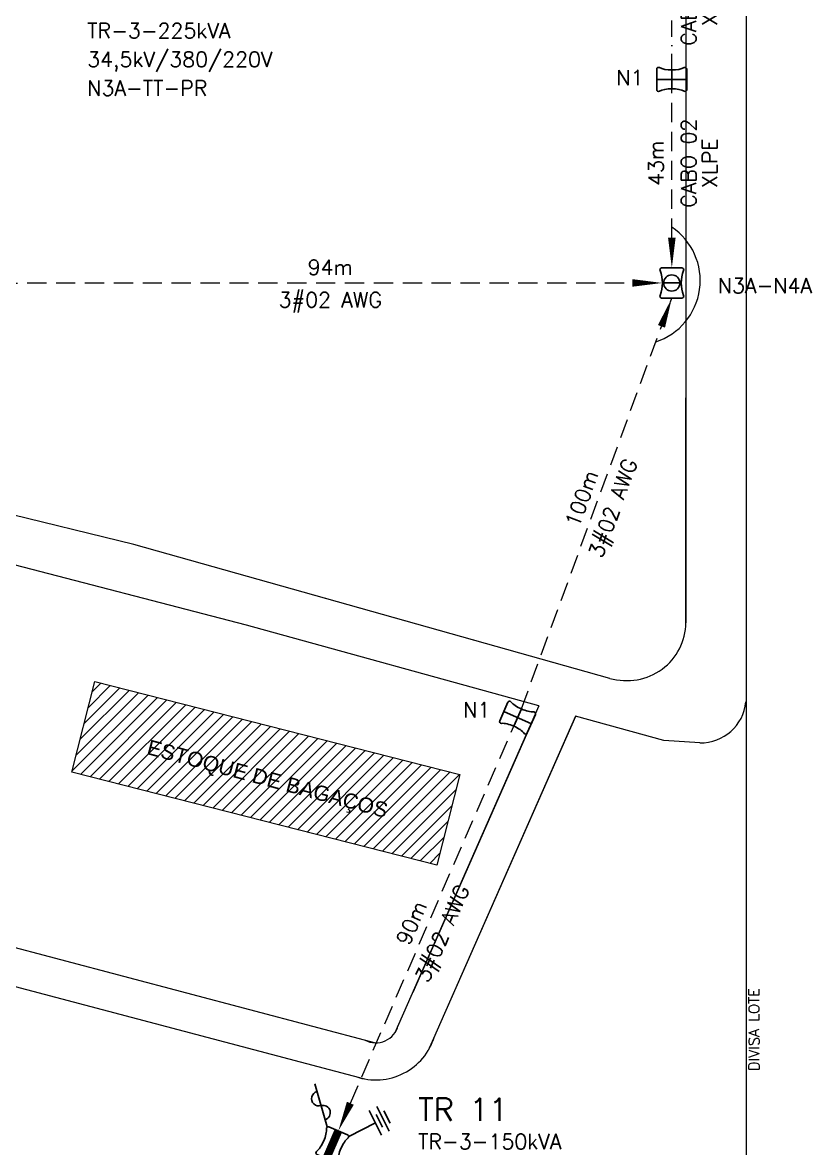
# Model space of a CAD drawing. Header units: millimetres. Extents: x 997 to 4249, y 599 to 1440.
# Drawn here: x 1783.6 to 1937.2, y 773.8 to 993.1 of the extents above; entities that cross this region are included whole.
import ezdxf
from ezdxf.enums import TextEntityAlignment as Align

# ---------------------------------------------------------------- set-up
doc = ezdxf.new("R2010")
doc.units = ezdxf.units.MM
doc.linetypes.add('DASHDOT2', pattern=[12.7, 6.35, -3.175, 0, -3.175])
doc.linetypes.add('HIDDEN', pattern=[0.375, 0.25, -0.125])
for name, color, linetype in [('AT', 5, 'Continuous'), ('BT', 5, 'Continuous'), ('cercas existentes', 18, 'Continuous'), ('POSTE', 5, 'Continuous'), ('POSTES', 1, 'Continuous'), ('SECUNDARIA', 5, 'Continuous'), ('taludes', 9, 'Continuous')]:
    doc.layers.add(name, color=color, linetype=linetype)
doc.styles.add('1mm', font='romans.shx', dxfattribs={"height": 2})
doc.styles.add('ARIAL-ABA1', font='arial.ttf', dxfattribs={"height": 2})

# ---------------------------------------------------------------- blocks, each defined once
blk = doc.blocks.new('D150.105')
at = {"layer": 'POSTE'}
for p, q in [((1.35, 2), (-1.35, 2)), ((0, 2), (0, -2)), ((-1.25, 0), (1.25, 0)), ((-1.35, -2), (1.35, -2))]:
    blk.add_line(p, q, dxfattribs=at)
for centre, start, end in [((-1.35, 1.76), 90, 208.4233), ((1.35, 1.76), 331.5767, 90), ((-1.35, -1.76), 151.5767, 270), ((1.35, -1.76), 270, 28.4233)]:
    blk.add_arc(centre, 0.24, start, end, dxfattribs=at)
blk.add_ellipse((-1.93, 0), major_axis=(0, 1.96), ratio=0.347643, start_param=3.712556, end_param=5.712222, dxfattribs=at)
at = {"layer": 'POSTE', "extrusion": (0, 0, -1)}
blk.add_ellipse((1.93, 0), major_axis=(0, 1.96), ratio=0.347643, start_param=3.712556, end_param=5.712222, dxfattribs=at)
blk = doc.blocks.new('B1000.105')
at = {"color": 5}
blk.add_line((4248.53, 1093.31), (4250.69, 1093.31), dxfattribs=at)
blk.add_circle((4249.61, 1093.31), 1.08, dxfattribs=at)
at = {"layer": 'POSTE', "color": 5}
blk.add_lwpolyline([(4251.18, 1094.96, 0.568214), (4250.96, 1095.31), (4248.26, 1095.31, 0.568214), (4248.05, 1094.96, -0.189881), (4248.05, 1091.67, 0.568214), (4248.26, 1091.31), (4250.96, 1091.31, 0.568214), (4251.18, 1091.67, -0.189881)], format="xyb", close=True, dxfattribs=at)
blk = doc.blocks.new('B600.105')
at = {"layer": 'POSTE'}
h = blk.add_hatch(dxfattribs=at)
h.set_pattern_fill('ANSI31', color=256, scale=0.04, angle=270, style=0)
h.paths.add_polyline_path([(0.4, 2), (-0.4, 2), (-0.4, -2), (0.4, -2)])
for p, q in [((1.35, 2), (-1.35, 2)), ((-0.4, 2), (-0.4, -2)), ((0.4, 2), (0.4, -2)), ((-1.35, -2), (1.35, -2))]:
    blk.add_line(p, q, dxfattribs=at)
for centre, start, end in [((-1.35, 1.76), 90, 208.4233), ((1.35, 1.76), 331.5767, 90), ((-1.35, -1.76), 151.5767, 270), ((1.35, -1.76), 270, 28.4233)]:
    blk.add_arc(centre, 0.24, start, end, dxfattribs=at)
blk.add_ellipse((-1.93, 0), major_axis=(0, 1.96), ratio=0.347643, start_param=3.712556, end_param=5.712222, dxfattribs=at)
at = {"layer": 'POSTE', "extrusion": (0, 0, -1)}
blk.add_ellipse((1.93, 0), major_axis=(0, 1.96), ratio=0.347643, start_param=3.712556, end_param=5.712222, dxfattribs=at)
blk = doc.blocks.new('Para-Raios')
at = {"layer": 'BT'}
for p, q in [((-1.19, 2.17), (1.19, 2.18)), ((-2.34, 1.45), (2.34, 1.45)), ((-2.34, 0), (2.34, 0)), ((-1.19, 0.72), (1.19, 0.73)), ((0, -5.04), (0, 0))]:
    blk.add_line(p, q, dxfattribs=at)
blk = doc.blocks.new('CHAVE FUSÍVEL')
at = {"layer": 'BT'}
blk.add_line((0, 0), (6.57, 0), dxfattribs=at)
for centre, start, end in [((2.25, -0.01), 179.6275, 359.8923), ((4.39, -0.01), 0.6725, 179.8923)]:
    blk.add_arc(centre, 1.07, start, end, dxfattribs=at)
blk = doc.blocks.new('gtfoods1')
at = {"layer": 'taludes', "lineweight": 5}
h = blk.add_hatch(dxfattribs=at)
h.set_pattern_fill('ANSI31', color=256, scale=0.35, style=0)
h.set_pattern_definition([(45, (-2604.8399, -1342.633), (-1.1524662, 1.1524662), [])])
h.paths.add_polyline_path([(-60.19, 168.08), (-131.25, 186.19), (-126.76, 203.81), (-55.7, 185.7)])
for p, q in [((0, 687.89), (0, 189.37)), ((-11.74, 340.69, 12.07), (-11.74, 293.49, 12.07)), ((-11.74, 294.25), (-11.73, 215.28, 9.93)), ((-119.22, 230.53, 13.33), (-238.52, 259.67, 26.66)), ((-11.73, 215.28, 9.93), (-11.73, 259.09)), ((-97.25, 214.83, 13.33), (-170.81, 233.86, 13.33)), ((-26.54, 204.45, 13.33), (-119.22, 230.53, 13.33)), ((-26.54, 204.45, 13.33), (-84.15, 220.66, 13.33)), ((-40.33, 199.08, 13.33), (-97.25, 214.83, 13.33)), ((-40.33, 199.08, 13.33), (-68.36, 135.45, 12.82)), ((-41.86, 195.61, 13.3), (-64.9, 143.31, 12.89)), ((-33.19, 197.1, 38.71), (-61.82, 132.12, 9.13)), ((-33.22, 197.03, 38.68), (-58.19, 140.35, 12.88)), ((-16.03, 192.35, 13.33), (-33.19, 197.1, 13.33)), ((-8.97, 191.9, 13.33), (-16.03, 192.35, 13.33)), ((-193.85, 165.66, -12.53), (-72.15, 133.49, 40.18)), ((-195.66, 158.55, -12.53), (-74.27, 126.46, 40.04))]:
    blk.add_line(p, q, dxfattribs=at)
at = {"layer": 'taludes', "linetype": 'Continuous', "lineweight": 5, "ltscale": 1.5}
blk.add_lwpolyline([(0, 694.63), (0, 0)], dxfattribs=at)
at = {"layer": 'taludes', "lineweight": 5, "elevation": -12.53}
blk.add_lwpolyline([(-60.19, 168.08), (-131.25, 186.19), (-126.76, 203.81), (-55.7, 185.7)], close=True, dxfattribs=at)
at = {"layer": 'taludes', "lineweight": 5, "extrusion": (0.062076, 0.220625, 0.973381)}
blk.add_arc((80.92, -193.25, 56.43), 11.73, 90, 195.3166, dxfattribs=at)
at = {"layer": 'taludes', "lineweight": 5}
for centre, radius, start, end in [((-8.82, 200.74, 13.33), 8.84, 268.9693, 354.2202), ((-72.06, 137.95, 41.32), 4.46, 241.6172, 346.4958), ((-72.08, 138.19, 82.32), 11.93, 250.9531, 343.0306)]:
    blk.add_arc(centre, radius, start, end, dxfattribs=at)
for s, height, rotation, style, p in [('ESTOQUE DE BAGAÇOS', 2.9333, 345.0046, 'ARIAL-ABA1', (-116.85, 189.74, 24.14)), ('DIVISA LOTE', 2.0533, 90, '1mm', (2.57, 128.04))]:
    blk.add_text(s, height=height, rotation=rotation, dxfattribs=dict(at, style=style)).set_placement(p)

msp = doc.modelspace()

# ---------------------------------------------------------------- linework, layer by layer
at = {"color": 5, "lineweight": 5}
msp.add_arc((1902.97, 942.82, 14.91), 12.56, 288.1032, 55.994, dxfattribs=at)
at = {"layer": 'AT', "linetype": 'DASHDOT2', "lineweight": 5, "ltscale": 0.5}
msp.add_line((1909.99, 983.81, 12.07), (1909.99, 1010.59, 12.07), dxfattribs=at)
at = {"layer": 'AT', "linetype": 'HIDDEN', "lineweight": 5, "ltscale": 15}
for p, q in [((1910, 951.15, 12.07), (1909.99, 980.15, 12.07)), ((1778.86, 942.34, 12.07), (1908.16, 942.35, 12.07)), ((1880.71, 859.41, 25.38), (1910, 939.41, 12.07)), ((1847.41, 782.65, 38.68), (1879.23, 856.05, 25.38))]:
    msp.add_line(p, q, dxfattribs=at)
at = {"layer": 'SECUNDARIA', "lineweight": 5}
for points, elevation in [([(1910, 945.28, 0, 1.47, 0), (1910, 951.15, 1.47, 1.47, 0)], 12.07), ([(1908.16, 942.35, 0, 1.47, 0), (1902.3, 942.35, 1.47, 1.47, 0)], 12.07), ([(1910, 939.41, 0, 1.47, 0), (1907.98, 933.9, 1.47, 1.47, 0)], 12.07), ([(1845.07, 777.27, 0, 1.47, 0), (1847.41, 782.65, 1.47, 1.47, 0)], 38.68)]:
    msp.add_lwpolyline(points, format="xyseb", dxfattribs=dict(at, elevation=elevation))

# ---------------------------------------------------------------- block references
at = {"lineweight": 5, "xscale": 1.466666666666667, "yscale": 1.466666666666667, "zscale": 1.466666666666667}
msp.add_blockref('B1000.105', (-4322.77, -661.18, 12.07), dxfattribs=at)
at = {"lineweight": 5, "xscale": 1.333333333333334, "yscale": 1.333333333333334, "zscale": 1.333333333333334, "rotation": 286.1580974839572}
msp.add_blockref('CHAVE FUSÍVEL', (1840.47, 786.44, 38.68), dxfattribs=at)
at = {"layer": 'BT', "lineweight": 5, "xscale": -1.152666666666666, "yscale": 1.152666666666667, "zscale": 1.152666666666667, "rotation": 296.9648994053638}
msp.add_blockref('Para-Raios', (1852.28, 778.84, 38.68), dxfattribs=at)
at = {"layer": 'cercas existentes', "color": 1}
msp.add_blockref('gtfoods1', (1924.45, 660.92), dxfattribs=at)
at = {"layer": 'POSTES', "lineweight": 5, "yscale": 1.466666666666667, "zscale": 1.466666666666667}
for name, p, xscale, rotation in [('D150.105', (1909.99, 981.98, 12.07), -1.466666666666667, 269.9675874197554), ('D150.105', (1879.97, 857.73, 25.38), -1.466666666666667, 66.1927466750951), ('B600.105', (1843.9, 774.58, 38.68), 1.466666666666667, 336.5585054041213)]:
    msp.add_blockref(name, p, dxfattribs=dict(at, xscale=xscale, rotation=rotation))

# ---------------------------------------------------------------- texts
at = {"layer": 'BT', "lineweight": 5, "style": '1mm'}
for s, rotation, p in [('CABO 02', 90, (1914.74, 997.2, 12.07)), ('XLPE', 90, (1918.81, 997.2, 12.07)), ('CABO 02', 90, (1914.74, 965.65, 12.07)), ('43m', 90, (1908.39, 965.65, 12.07)), ('XLPE', 90, (1918.81, 965.65, 12.07)), ('3#02 AWG', 69.8, (1899.9, 898.02, 18.72)), ('100m', 69.8, (1893.82, 899.88, 18.72))]:
    msp.add_text(s, height=2.933, rotation=rotation, dxfattribs=at).set_placement(p, align=Align.CENTER)
for s, height, p in [('TR-3-225kVA', 2.9333, (1796.19, 990, -4.93)), ('34,5kV/380/220V', 2.9333, (1796.19, 984.41, -4.93)), ('N1', 2.933, (1899.21, 980.85, 12.07)), ('N3A-TT-PR', 2.933, (1796.19, 978.81, -4.93)), ('N3A-N4A', 2.933, (1918.96, 940.38, 12.07)), ('N1', 2.933, (1869.4, 857.77, 12.07)), ('TR 11', 4.4, (1860.61, 779.21, 12.07)), ('TR-3-150kVA', 2.9333, (1860.61, 773.73, 12.07))]:
    msp.add_text(s, height=height, dxfattribs=at).set_placement(p)
for s, p in [('94m', (1843.51, 943.95, 12.07)), ('3#02 AWG', (1843.51, 937.6, 12.07))]:
    msp.add_text(s, height=2.933, dxfattribs=at).set_placement(p, align=Align.CENTER)
at = {"layer": 'BT', "color": 5, "lineweight": 5, "style": '1mm'}
for s, p in [('3#02 AWG', (1866.65, 815.14, 32.03)), ('90m', (1860.64, 817.18, 32.03))]:
    msp.add_text(s, height=2.933, rotation=66.2037, dxfattribs=at).set_placement(p, align=Align.CENTER)

doc.saveas('drawing.dxf')
